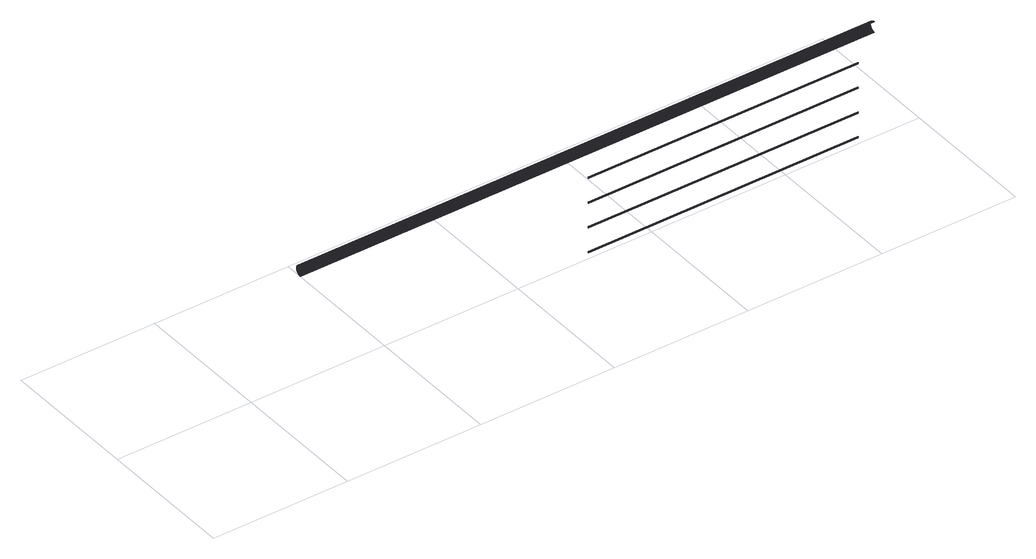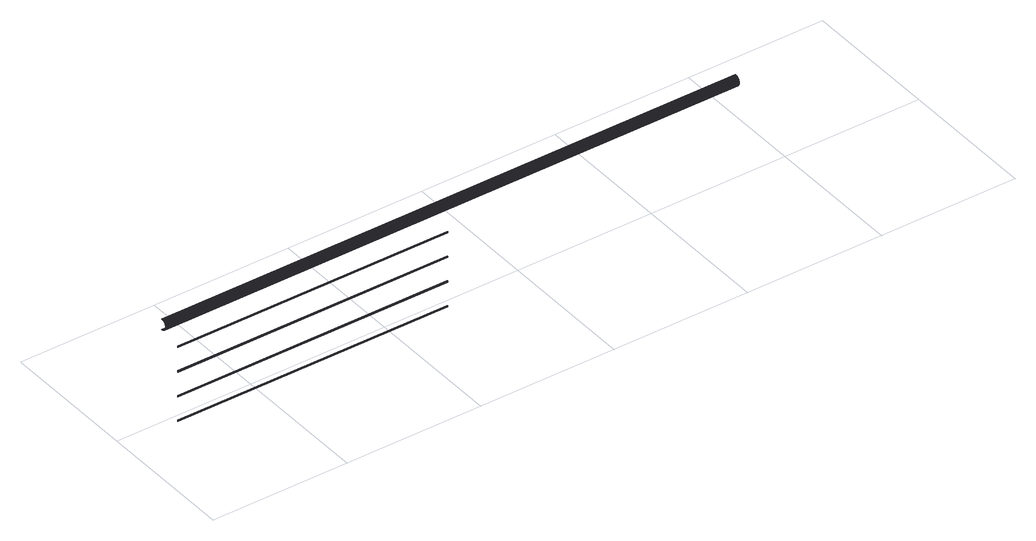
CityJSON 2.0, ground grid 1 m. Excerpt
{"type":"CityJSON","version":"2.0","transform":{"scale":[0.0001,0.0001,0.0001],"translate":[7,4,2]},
"CityObjects":{
"building1":{"type":"Building","attributes":{"info":{"id":59075,"type":"IfcRailing","GlobalId":"09axaKU7X1_O8n6dmmiZ1E","OwnerHistory":"#12","ObjectPlacement":"#50014","Representation":"#59071","Tag":"00000000-0000-0000-00-00-000000000000","PredefinedType":"HANDRAIL"},"psets":{"AC_Pset_Name":{"Name":{"id":59080,"class":"IfcPropertySingleValue","value_type":"IfcLabel"},"id":59081},"ArchiCADProperties":{"Komplette Element-ID":{"id":59088,"class":"IfcPropertySingleValue","value":"Gelaender-2","value_type":"IfcLabel"},"Kompakte Element-ID":{"id":59089,"class":"IfcPropertySingleValue","value":"Gelaender-2","value_type":"IfcLabel"},"Name des Sachmerkmal-Objekts":{"id":59090,"class":"IfcPropertySingleValue","value_type":"IfcLabel"},"Ursprungsgeschoss":{"id":59091,"class":"IfcPropertySingleValue","value":"Dachgeschoss","value_type":"IfcLabel"},"Raumname":{"id":59092,"class":"IfcPropertySingleValue","value":"Galerie","value_type":"IfcLabel"},"Raumnummer":{"id":59093,"class":"IfcPropertySingleValue","value":"7","value_type":"IfcLabel"},"Ebene":{"id":59094,"class":"IfcPropertySingleValue","value":"Gelaender","value_type":"IfcLabel"},"Typ":{"id":59095,"class":"IfcPropertySingleValue","value":"Objekt","value_type":"IfcLabel"},"Geschützt":{"id":59096,"class":"IfcPropertySingleValue","value":false,"value_type":"IfcBoolean"},"Bibliothekselement-Name":{"id":59097,"class":"IfcPropertySingleValue","value":"Geländer_horizontal 13","value_type":"IfcLabel"},"Baustoff / Mehrschichtiger Aufbau / Profil / Schraffur":{"id":59098,"class":"IfcPropertySingleValue","value":"Solid","value_type":"IfcLabel"},"Etikettentext":{"id":59099,"class":"IfcPropertySingleValue","value_type":"IfcLabel"},"Eindeutige ID":{"id":59100,"class":"IfcPropertySingleValue","value_type":"IfcLabel"},"Verknüpfte Änderungen":{"id":59101,"class":"IfcPropertySingleValue","value_type":"IfcLabel"},"Tragende Funktion":{"id":59102,"class":"IfcPropertySingleValue","value":"Nicht definiert","value_type":"IfcLabel"},"Lage":{"id":59103,"class":"IfcPropertySingleValue","value":"Nicht definiert","value_type":"IfcLabel"},"Element-Klassifizierung":{"id":59104,"class":"IfcPropertySingleValue","value":"Geländer","value_type":"IfcLabel"},"Umbau-Status":{"id":59105,"class":"IfcPropertySingleValue","value":"Bestand","value_type":"IfcLabel"},"Anzeigen auf Umbau-Filter":{"id":59106,"class":"IfcPropertySingleValue","value":"Alle relevanten Filter","value_type":"IfcLabel"},"ARCHICAD IFC ID":{"id":59107,"class":"IfcPropertySingleValue","value":"09axaKU7X1_O8n6dmmiZ1E","value_type":"IfcLabel"},"Externe IFC ID":{"id":59108,"class":"IfcPropertySingleValue","value_type":"IfcLabel"},"Drehwinkel":{"id":59109,"class":"IfcPropertySingleValue","value":0,"value_type":"IfcPlaneAngleMeasure"},"Oberfläche":{"id":59110,"class":"IfcPropertySingleValue","value":"Allgemein","value_type":"IfcLabel"},"id":59111},"AC_Pset_Geländer_horizontal_13":{"3D":{"id":59139,"class":"IfcPropertySingleValue","value":"Detailiert","value_type":"IfcLabel"},"Anzahl_Rohre":{"id":59140,"class":"IfcPropertySingleValue","value":4,"value_type":"IfcReal"},"Position":{"id":59141,"class":"IfcPropertySingleValue","value":"Zwischen Pfosten","value_type":"IfcLabel"},"Anzahl_Pfosten":{"id":59142,"class":"IfcPropertySingleValue","value":3,"value_type":"IfcReal"},"Auflösung":{"id":59143,"class":"IfcPropertySingleValue","value":36,"value_type":"IfcReal"},"Schattenwurf":{"id":59144,"class":"IfcPropertySingleValue","value":true,"value_type":"IfcBoolean"},"Show 2D Hotspots in 3D":{"id":59145,"class":"IfcPropertySingleValue","value":true,"value_type":"IfcBoolean"},"Stift Kontur":{"id":59146,"class":"IfcPropertySingleValue","value_type":"IfcLabel"},"Ausfüllmuster":{"id":59147,"class":"IfcPropertySingleValue","value":"Leer","value_type":"IfcLabel"},"Stift Schraffur":{"id":59148,"class":"IfcPropertySingleValue","value_type":"IfcLabel"},"Stift Hintergrundschraffur":{"id":59149,"class":"IfcPropertySingleValue","value_type":"IfcLabel"},"Handlauf (hamat)":{"id":59150,"class":"IfcPropertySingleValue","value":"Zink","value_type":"IfcLabel"},"Rohre (bamat)":{"id":59151,"class":"IfcPropertySingleValue","value":"Zink","value_type":"IfcLabel"},"Pfosten (pomat)":{"id":59152,"class":"IfcPropertySingleValue","value":"Zink","value_type":"IfcLabel"},"Preis":{"id":59153,"class":"IfcPropertySingleValue","value":0,"value_type":"IfcReal"},"Hersteller":{"id":59154,"class":"IfcPropertySingleValue","value_type":"IfcLabel"},"Anmerkung":{"id":59155,"class":"IfcPropertySingleValue","value_type":"IfcLabel"},"Lage":{"id":59156,"class":"IfcPropertySingleValue","value_type":"IfcLabel"},"Accessoires":{"id":59157,"class":"IfcPropertySingleValue","value_type":"IfcLabel"},"Gruppe (FM_Type)":{"id":59158,"class":"IfcPropertySingleValue","value":"Andere","value_type":"IfcLabel"},"Gruppe (iFMType)":{"id":59159,"class":"IfcPropertySingleValue","value":25,"value_type":"IfcReal"},"Inventarnummer":{"id":59160,"class":"IfcPropertySingleValue","value_type":"IfcLabel"},"Seriennummer":{"id":59161,"class":"IfcPropertySingleValue","value_type":"IfcLabel"},"Herstellungsjahr":{"id":59162,"class":"IfcPropertySingleValue","value_type":"IfcLabel"},"Gewicht":{"id":59163,"class":"IfcPropertySingleValue","value":0,"value_type":"IfcReal"},"Gewichteinheit":{"id":59164,"class":"IfcPropertySingleValue","value":"kg","value_type":"IfcLabel"},"Frei definierbar 1":{"id":59165,"class":"IfcPropertySingleValue","value_type":"IfcLabel"},"Frei definierbar 2":{"id":59166,"class":"IfcPropertySingleValue","value_type":"IfcLabel"},"Frei definierbar 3":{"id":59167,"class":"IfcPropertySingleValue","value_type":"IfcLabel"},"Frei definierbar 4":{"id":59168,"class":"IfcPropertySingleValue","value_type":"IfcLabel"},"Frei definierbar 5":{"id":59169,"class":"IfcPropertySingleValue","value_type":"IfcLabel"},"id":59170},"ArchiCADQuantities":{"Höhenangabe zum Projekt-Nullpunkt":{"id":59206,"class":"IfcQuantityLength","value":2.7},"Höhe zu Geschoss":{"id":59207,"class":"IfcQuantityLength","value":0},"Oberflächenbereich":{"id":59208,"class":"IfcQuantityArea","value":1.99},"Netto-Volumen":{"id":59209,"class":"IfcQuantityVolume","value":0.0256},"Fläche":{"id":59210,"class":"IfcQuantityArea","value":4.29},"Höhe (Z Größe)":{"id":59211,"class":"IfcQuantityLength","value":1},"Länge (A)":{"id":59212,"class":"IfcQuantityLength","value":4.29},"Volumen":{"id":59213,"class":"IfcQuantityVolume","value":0.0256},"Breite (B)":{"id":59214,"class":"IfcQuantityLength","value":1},"id":59215},"AC_Equantity_Geländer_horizontal_13":{"Height":{"id":59220,"class":"IfcQuantityLength","value":1},"Höhenunterschied":{"id":59221,"class":"IfcQuantityLength","value":0},"Durchmesser_Handlauf":{"id":59222,"class":"IfcQuantityLength","value":0.08},"Auskragung_Handlauf":{"id":59223,"class":"IfcQuantityLength","value":0.1},"Durchmesser_Rohre":{"id":59224,"class":"IfcQuantityLength","value":0.01},"Pfostenbreite":{"id":59225,"class":"IfcQuantityLength","value":0.02},"Pfostentiefe":{"id":59226,"class":"IfcQuantityLength","value":0.05},"Untere Ebene":{"id":59227,"class":"IfcQuantityLength","value":1},"Obere Ebene":{"id":59228,"class":"IfcQuantityLength","value":0},"id":59229}}},"geometry":[{"type":"MultiSurface","lod":"2","boundaries":[[[0,1,2]],[[3,4,5]],[[6,7,8]],[[9,10,11]],[[12,13,14]],[[15,16,17]],[[18,19,20]],[[21,22,23]],[[24,0,25]],[[26,3,27]],[[7,28,29]],[[10,30,31]],[[13,32,33]],[[16,34,35]],[[36,18,37]],[[38,21,39]],[[40,24,41]],[[42,26,43]],[[28,44,45]],[[30,46,47]],[[32,48,49]],[[34,50,51]],[[52,36,53]],[[54,38,55]],[[56,40,57]],[[58,42,59]],[[44,60,61]],[[46,62,63]],[[48,64,65]],[[50,66,67]],[[68,52,69]],[[70,54,71]],[[72,56,73]],[[74,58,75]],[[60,76,77]],[[62,78,79]],[[64,80,81]],[[66,82,83]],[[84,68,85]],[[86,70,87]],[[88,72,89]],[[90,74,91]],[[76,92,93]],[[78,94,95]],[[80,96,97]],[[82,98,99]],[[100,84,101]],[[102,86,103]],[[104,88,105]],[[106,90,107]],[[92,108,109]],[[94,110,111]],[[96,112,113]],[[98,114,115]],[[116,100,117]],[[118,102,119]],[[120,104,121]],[[122,106,123]],[[108,124,125]],[[110,126,127]],[[112,128,129]],[[114,130,131]],[[132,116,133]],[[134,118,135]],[[136,120,137]],[[138,122,139]],[[124,140,141]],[[126,142,143]],[[128,144,145]],[[130,146,147]],[[148,132,149]],[[150,134,151]],[[152,136,153]],[[154,138,155]],[[140,156,157]],[[142,158,159]],[[144,160,161]],[[146,162,163]],[[164,148,165]],[[166,150,167]],[[168,152,169]],[[170,154,171]],[[156,172,173]],[[158,174,175]],[[160,176,177]],[[162,178,179]],[[180,164,181]],[[182,166,183]],[[184,168,185]],[[186,170,187]],[[172,188,189]],[[174,190,191]],[[176,192,193]],[[178,194,195]],[[196,197,180]],[[198,199,182]],[[200,201,184]],[[202,203,186]],[[204,188,205]],[[206,190,207]],[[208,192,209]],[[210,194,211]],[[212,213,197]],[[214,215,199]],[[216,217,201]],[[218,219,203]],[[220,205,221]],[[222,207,223]],[[224,209,225]],[[226,211,227]],[[228,229,213]],[[230,231,215]],[[232,233,217]],[[234,235,219]],[[236,221,237]],[[238,223,239]],[[240,225,241]],[[242,227,243]],[[244,245,229]],[[246,247,231]],[[248,249,233]],[[250,251,235]],[[252,237,253]],[[254,239,255]],[[256,241,257]],[[258,243,259]],[[260,261,245]],[[262,263,247]],[[264,265,249]],[[266,267,251]],[[268,253,269]],[[270,255,271]],[[272,257,273]],[[274,259,275]],[[276,277,261]],[[278,279,263]],[[280,281,265]],[[282,283,267]],[[284,269,285]],[[286,271,287]],[[288,273,289]],[[290,275,291]],[[292,293,277]],[[294,295,279]],[[296,297,281]],[[298,299,283]],[[300,285,301]],[[302,287,303]],[[304,289,305]],[[306,291,307]],[[308,309,293]],[[310,311,295]],[[312,313,297]],[[314,315,299]],[[316,301,317]],[[318,303,319]],[[320,305,321]],[[322,307,323]],[[324,325,309]],[[326,327,311]],[[328,329,313]],[[330,331,315]],[[332,317,333]],[[334,319,335]],[[336,321,337]],[[338,323,339]],[[340,341,325]],[[342,343,327]],[[344,345,329]],[[346,347,331]],[[348,333,349]],[[350,335,351]],[[352,337,353]],[[354,339,355]],[[356,357,341]],[[358,349,359]],[[360,361,343]],[[362,351,363]],[[364,365,345]],[[366,353,367]],[[368,369,347]],[[370,355,371]],[[372,373,357]],[[374,375,361]],[[376,377,365]],[[378,379,369]],[[380,359,381]],[[382,363,383]],[[384,367,385]],[[386,371,387]],[[388,389,373]],[[390,391,389]],[[392,393,391]],[[394,381,393]],[[395,396,375]],[[397,398,396]],[[399,400,398]],[[401,383,400]],[[402,403,377]],[[404,405,403]],[[406,407,405]],[[408,385,407]],[[409,410,379]],[[411,412,410]],[[413,414,412]],[[415,387,414]],[[416,417,418]],[[419,420,421]],[[422,423,417]],[[424,421,425]],[[426,427,423]],[[428,425,429]],[[430,431,427]],[[432,429,433]],[[434,435,431]],[[436,433,437]],[[438,439,435]],[[440,437,441]],[[442,443,439]],[[444,441,445]],[[446,447,443]],[[448,445,449]],[[450,451,447]],[[452,449,453]],[[454,455,451]],[[456,453,457]],[[458,459,455]],[[460,457,461]],[[462,463,459]],[[464,461,465]],[[466,467,463]],[[468,465,469]],[[470,471,467]],[[472,469,473]],[[474,475,471]],[[476,473,477]],[[478,475,479]],[[477,480,481]],[[482,478,483]],[[480,484,485]],[[486,482,487]],[[484,488,489]],[[490,486,491]],[[488,492,493]],[[494,490,495]],[[492,496,497]],[[498,494,499]],[[496,500,501]],[[502,498,503]],[[500,504,505]],[[506,502,507]],[[504,508,509]],[[510,506,511]],[[508,512,513]],[[514,510,515]],[[512,516,517]],[[518,514,519]],[[516,520,521]],[[522,518,523]],[[520,524,525]],[[526,522,527]],[[524,526,528]],[[529,530,531]],[[532,533,534]],[[535,536,537]],[[538,539,540]],[[541,542,543]],[[544,545,546]],[[547,548,549]],[[550,551,552]],[[553,554,530]],[[555,556,533]],[[557,558,536]],[[559,560,539]],[[561,543,562]],[[563,546,564]],[[565,549,566]],[[567,552,568]],[[569,570,554]],[[571,572,556]],[[573,574,558]],[[575,576,560]],[[577,562,578]],[[579,564,580]],[[581,566,582]],[[583,568,584]],[[585,586,570]],[[587,588,572]],[[589,590,574]],[[591,592,576]],[[593,578,594]],[[595,580,596]],[[597,582,598]],[[599,584,600]],[[601,602,586]],[[603,604,588]],[[605,606,590]],[[607,608,592]],[[609,594,610]],[[611,596,612]],[[613,598,614]],[[615,600,616]],[[617,618,602]],[[619,620,604]],[[621,622,606]],[[623,624,608]],[[625,610,626]],[[627,612,628]],[[629,614,630]],[[631,616,632]],[[633,634,618]],[[635,636,620]],[[637,638,622]],[[639,640,624]],[[641,626,642]],[[643,628,644]],[[645,630,646]],[[647,632,648]],[[649,650,634]],[[651,652,636]],[[653,654,638]],[[655,656,640]],[[657,642,658]],[[659,644,660]],[[661,646,662]],[[663,648,664]],[[665,666,650]],[[667,668,652]],[[669,670,654]],[[671,672,656]],[[673,658,674]],[[675,660,676]],[[1,662,2]],[[4,664,5]],[[6,8,666]],[[9,11,668]],[[12,14,670]],[[15,17,672]],[[19,674,20]],[[22,676,23]],[[0,2,25]],[[3,5,27]],[[7,29,8]],[[10,31,11]],[[13,33,14]],[[16,35,17]],[[18,20,37]],[[21,23,39]],[[24,25,41]],[[26,27,43]],[[28,45,29]],[[30,47,31]],[[32,49,33]],[[34,51,35]],[[36,37,53]],[[38,39,55]],[[40,41,57]],[[42,43,59]],[[44,61,45]],[[46,63,47]],[[48,65,49]],[[50,67,51]],[[52,53,69]],[[54,55,71]],[[56,57,73]],[[58,59,75]],[[60,77,61]],[[62,79,63]],[[64,81,65]],[[66,83,67]],[[68,69,85]],[[70,71,87]],[[72,73,89]],[[74,75,91]],[[76,93,77]],[[78,95,79]],[[80,97,81]],[[82,99,83]],[[84,85,101]],[[86,87,103]],[[88,89,105]],[[90,91,107]],[[92,109,93]],[[94,111,95]],[[96,113,97]],[[98,115,99]],[[100,101,117]],[[102,103,119]],[[104,105,121]],[[106,107,123]],[[108,125,109]],[[110,127,111]],[[112,129,113]],[[114,131,115]],[[116,117,133]],[[118,119,135]],[[120,121,137]],[[122,123,139]],[[124,141,125]],[[126,143,127]],[[128,145,129]],[[130,147,131]],[[132,133,149]],[[134,135,151]],[[136,137,153]],[[138,139,155]],[[140,157,141]],[[142,159,143]],[[144,161,145]],[[146,163,147]],[[148,149,165]],[[150,151,167]],[[152,153,169]],[[154,155,171]],[[156,173,157]],[[158,175,159]],[[160,177,161]],[[162,179,163]],[[164,165,181]],[[166,167,183]],[[168,169,185]],[[170,171,187]],[[172,189,173]],[[174,191,175]],[[176,193,177]],[[178,195,179]],[[180,181,196]],[[182,183,198]],[[184,185,200]],[[186,187,202]],[[204,189,188]],[[206,191,190]],[[208,193,192]],[[210,195,194]],[[196,212,197]],[[198,214,199]],[[200,216,201]],[[202,218,203]],[[220,204,205]],[[222,206,207]],[[224,208,209]],[[226,210,211]],[[212,228,213]],[[214,230,215]],[[216,232,217]],[[218,234,219]],[[236,220,221]],[[238,222,223]],[[240,224,225]],[[242,226,227]],[[228,244,229]],[[230,246,231]],[[232,248,233]],[[234,250,235]],[[252,236,237]],[[254,238,239]],[[256,240,241]],[[258,242,243]],[[244,260,245]],[[246,262,247]],[[248,264,249]],[[250,266,251]],[[268,252,253]],[[270,254,255]],[[272,256,257]],[[274,258,259]],[[260,276,261]],[[262,278,263]],[[264,280,265]],[[266,282,267]],[[284,268,269]],[[286,270,271]],[[288,272,273]],[[290,274,275]],[[276,292,277]],[[278,294,279]],[[280,296,281]],[[282,298,283]],[[300,284,285]],[[302,286,287]],[[304,288,289]],[[306,290,291]],[[292,308,293]],[[294,310,295]],[[296,312,297]],[[298,314,299]],[[316,300,301]],[[318,302,303]],[[320,304,305]],[[322,306,307]],[[308,324,309]],[[310,326,311]],[[312,328,313]],[[314,330,315]],[[332,316,317]],[[334,318,319]],[[336,320,321]],[[338,322,323]],[[324,340,325]],[[326,342,327]],[[328,344,329]],[[330,346,331]],[[348,332,333]],[[350,334,335]],[[352,336,337]],[[354,338,339]],[[340,356,341]],[[342,360,343]],[[344,364,345]],[[346,368,347]],[[356,372,357]],[[358,348,349]],[[360,374,361]],[[362,350,351]],[[364,376,365]],[[366,352,353]],[[368,378,369]],[[370,354,355]],[[380,358,359]],[[382,362,363]],[[384,366,367]],[[386,370,371]],[[372,388,373]],[[374,395,375]],[[376,402,377]],[[378,409,379]],[[388,390,389]],[[390,392,391]],[[392,394,393]],[[394,380,381]],[[395,397,396]],[[397,399,398]],[[399,401,400]],[[401,382,383]],[[402,404,403]],[[404,406,405]],[[406,408,407]],[[408,384,385]],[[409,411,410]],[[411,413,412]],[[413,415,414]],[[415,386,387]],[[530,677,531]],[[543,542,678]],[[533,679,534]],[[546,545,680]],[[536,681,537]],[[549,548,682]],[[539,683,540]],[[552,551,684]],[[586,530,554]],[[588,533,556]],[[590,536,558]],[[592,539,560]],[[594,562,543]],[[596,564,546]],[[598,566,549]],[[600,568,552]],[[586,554,570]],[[594,578,562]],[[588,556,572]],[[596,580,564]],[[590,558,574]],[[598,582,566]],[[592,560,576]],[[600,584,568]],[[610,594,543]],[[612,596,546]],[[614,598,549]],[[616,600,552]],[[602,530,586]],[[604,533,588]],[[606,536,590]],[[608,539,592]],[[634,530,602]],[[642,610,543]],[[636,533,604]],[[644,612,546]],[[638,536,606]],[[646,614,549]]]}]}
},
"vertices":[
[25650,506,12580],[25650,503,12580],[45800,503,12580],[25650,506,14440],[25650,503,14440],[45800,503,14440],[25650,503,8760],[25650,506,8760],[45800,506,8760],[25650,503,10620],[25650,506,10620],[45800,506,10620],[25650,503,12480],[25650,506,12480],[45800,506,12480],[25650,503,14340],[25650,506,14340],[45800,506,14340],[25650,509,8859],[25650,506,8860],[45800,506,8860],[25650,509,10719],[25650,506,10720],[45800,506,10720],[25650,509,12579],[45800,506,12580],[25650,509,14439],[45800,506,14440],[25650,509,8761],[45800,509,8761],[25650,509,10621],[45800,509,10621],[25650,509,12481],[45800,509,12481],[25650,509,14341],[45800,509,14341],[25650,512,8859],[45800,509,8859],[25650,512,10719],[45800,509,10719],[25650,512,12579],[45800,509,12579],[25650,512,14439],[45800,509,14439],[25650,512,8761],[45800,512,8761],[25650,512,10621],[45800,512,10621],[25650,512,12481],[45800,512,12481],[25650,512,14341],[45800,512,14341],[25650,514,8858],[45800,512,8859],[25650,514,10718],[45800,512,10719],[25650,514,12578],[45800,512,12579],[25650,514,14438],[45800,512,14439],[25650,514,8762],[45800,514,8762],[25650,514,10622],[45800,514,10622],[25650,514,12482],[45800,514,12482],[25650,514,14342],[45800,514,14342],[25650,517,8857],[45800,514,8858],[25650,517,10717],[45800,514,10718],[25650,517,12577],[45800,514,12578],[25650,517,14437],[45800,514,14438],[25650,517,8763],[45800,517,8763],[25650,517,10623],[45800,517,10623],[25650,517,12483],[45800,517,12483],[25650,517,14343],[45800,517,14343],[25650,520,8856],[45800,517,8857],[25650,520,10716],[45800,517,10717],[25650,520,12576],[45800,517,12577],[25650,520,14436],[45800,517,14437],[25650,520,8764],[45800,520,8764],[25650,520,10624],[45800,520,10624],[25650,520,12484],[45800,520,12484],[25650,520,14344],[45800,520,14344],[25650,522,8855],[45800,520,8856],[25650,522,10715],[45800,520,10716],[25650,522,12575],[45800,520,12576],[25650,522,14435],[45800,520,14436],[25650,522,8765],[45800,522,8765],[25650,522,10625],[45800,522,10625],[25650,522,12485],[45800,522,12485],[25650,522,14345],[45800,522,14345],[25650,525,8853],[45800,522,8855],[25650,525,10713],[45800,522,10715],[25650,525,12573],[45800,522,12575],[25650,525,14433],[45800,522,14435],[25650,525,8767],[45800,525,8767],[25650,525,10627],[45800,525,10627],[25650,525,12487],[45800,525,12487],[25650,525,14347],[45800,525,14347],[25650,527,8852],[45800,525,8853],[25650,527,10712],[45800,525,10713],[25650,527,12572],[45800,525,12573],[25650,527,14432],[45800,525,14433],[25650,527,8768],[45800,527,8768],[25650,527,10628],[45800,527,10628],[25650,527,12488],[45800,527,12488],[25650,527,14348],[45800,527,14348],[25650,530,8850],[45800,527,8852],[25650,530,10710],[45800,527,10712],[25650,530,12570],[45800,527,12572],[25650,530,14430],[45800,527,14432],[25650,530,8770],[45800,530,8770],[25650,530,10630],[45800,530,10630],[25650,530,12490],[45800,530,12490],[25650,530,14350],[45800,530,14350],[25650,532,8848],[45800,530,8850],[25650,532,10708],[45800,530,10710],[25650,532,12568],[45800,530,12570],[25650,532,14428],[45800,530,14430],[25650,532,8772],[45800,532,8772],[25650,532,10632],[45800,532,10632],[25650,532,12492],[45800,532,12492],[25650,532,14352],[45800,532,14352],[25650,534,8846],[45800,532,8848],[25650,534,10706],[45800,532,10708],[25650,534,12566],[45800,532,12568],[25650,534,14426],[45800,532,14428],[25650,534,8774],[45800,534,8774],[25650,534,10634],[45800,534,10634],[25650,534,12494],[45800,534,12494],[25650,534,14354],[45800,534,14354],[45800,534,8846],[25650,536,8844],[45800,534,10706],[25650,536,10704],[45800,534,12566],[25650,536,12564],[45800,534,14426],[25650,536,14424],[45800,536,8776],[25650,536,8776],[45800,536,10636],[25650,536,10636],[45800,536,12496],[25650,536,12496],[45800,536,14356],[25650,536,14356],[45800,536,8844],[25650,538,8842],[45800,536,10704],[25650,538,10702],[45800,536,12564],[25650,538,12562],[45800,536,14424],[25650,538,14422],[45800,538,8778],[25650,538,8778],[45800,538,10638],[25650,538,10638],[45800,538,12498],[25650,538,12498],[45800,538,14358],[25650,538,14358],[45800,538,8842],[25650,540,8840],[45800,538,10702],[25650,540,10700],[45800,538,12562],[25650,540,12560],[45800,538,14422],[25650,540,14420],[45800,540,8780],[25650,540,8780],[45800,540,10640],[25650,540,10640],[45800,540,12500],[25650,540,12500],[45800,540,14360],[25650,540,14360],[45800,540,8840],[25650,542,8837],[45800,540,10700],[25650,542,10697],[45800,540,12560],[25650,542,12557],[45800,540,14420],[25650,542,14417],[45800,542,8783],[25650,542,8783],[45800,542,10643],[25650,542,10643],[45800,542,12503],[25650,542,12503],[45800,542,14363],[25650,542,14363],[45800,542,8837],[25650,543,8835],[45800,542,10697],[25650,543,10695],[45800,542,12557],[25650,543,12555],[45800,542,14417],[25650,543,14415],[45800,543,8785],[25650,543,8785],[45800,543,10645],[25650,543,10645],[45800,543,12505],[25650,543,12505],[45800,543,14365],[25650,543,14365],[45800,543,8835],[25650,545,8832],[45800,543,10695],[25650,545,10692],[45800,543,12555],[25650,545,12552],[45800,543,14415],[25650,545,14412],[45800,545,8788],[25650,545,8788],[45800,545,10648],[25650,545,10648],[45800,545,12508],[25650,545,12508],[45800,545,14368],[25650,545,14368],[45800,545,8832],[25650,546,8830],[45800,545,10692],[25650,546,10690],[45800,545,12552],[25650,546,12550],[45800,545,14412],[25650,546,14410],[45800,546,8790],[25650,546,8790],[45800,546,10650],[25650,546,10650],[45800,546,12510],[25650,546,12510],[45800,546,14370],[25650,546,14370],[45800,546,8830],[25650,547,8827],[45800,546,10690],[25650,547,10687],[45800,546,12550],[25650,547,12547],[45800,546,14410],[25650,547,14407],[45800,547,8793],[25650,547,8793],[45800,547,10653],[25650,547,10653],[45800,547,12513],[25650,547,12513],[45800,547,14373],[25650,547,14373],[45800,547,8827],[25650,548,8824],[45800,547,10687],[25650,548,10684],[45800,547,12547],[25650,548,12544],[45800,547,14407],[25650,548,14404],[45800,548,8796],[25650,548,8796],[45800,548,10656],[25650,548,10656],[45800,548,12516],[25650,548,12516],[45800,548,14376],[25650,548,14376],[45800,548,8824],[25650,549,8822],[45800,548,10684],[25650,549,10682],[45800,548,12544],[25650,549,12542],[45800,548,14404],[25650,549,14402],[45800,549,8798],[25650,549,8798],[45800,549,10658],[25650,549,10658],[45800,549,12518],[25650,549,12518],[45800,549,14378],[25650,549,14378],[45800,549,8822],[25650,549,8819],[45800,549,8801],[25650,549,8801],[45800,549,10682],[25650,549,10679],[45800,549,10661],[25650,549,10661],[45800,549,12542],[25650,549,12539],[45800,549,12521],[25650,549,12521],[45800,549,14402],[25650,549,14399],[45800,549,14381],[25650,549,14381],[45800,549,8819],[25650,550,8816],[45800,549,10679],[25650,550,10676],[45800,549,12539],[25650,550,12536],[45800,549,14399],[25650,550,14396],[45800,550,8804],[25650,550,8804],[45800,550,10664],[25650,550,10664],[45800,550,12524],[25650,550,12524],[45800,550,14384],[25650,550,14384],[45800,550,8816],[25650,550,8813],[45800,550,8813],[25650,550,8810],[45800,550,8810],[25650,550,8807],[45800,550,8807],[45800,550,10676],[25650,550,10673],[45800,550,10673],[25650,550,10670],[45800,550,10670],[25650,550,10667],[45800,550,10667],[45800,550,12536],[25650,550,12533],[45800,550,12533],[25650,550,12530],[45800,550,12530],[25650,550,12527],[45800,550,12527],[45800,550,14396],[25650,550,14393],[45800,550,14393],[25650,550,14390],[45800,550,14390],[25650,550,14387],[45800,550,14387],[4100,477,16201],[47000,500,16200],[47000,477,16201],[4100,500,17000],[47000,477,16999],[47000,500,17000],[4100,500,16200],[47000,523,16201],[4100,523,16999],[47000,523,16999],[4100,523,16201],[47000,546,16203],[4100,546,16997],[47000,546,16997],[4100,546,16203],[47000,569,16206],[4100,569,16994],[47000,569,16994],[4100,569,16206],[47000,592,16211],[4100,592,16989],[47000,592,16989],[4100,592,16211],[47000,615,16217],[4100,615,16983],[47000,615,16983],[4100,615,16217],[47000,637,16224],[4100,637,16976],[47000,637,16976],[4100,637,16224],[47000,658,16233],[4100,658,16967],[47000,658,16967],[4100,658,16233],[47000,680,16243],[4100,680,16957],[47000,680,16957],[4100,680,16243],[47000,700,16254],[4100,700,16946],[47000,700,16946],[4100,700,16254],[47000,720,16266],[4100,720,16934],[47000,720,16934],[4100,720,16266],[47000,739,16279],[4100,739,16921],[47000,739,16921],[4100,739,16279],[47000,757,16294],[4100,757,16906],[47000,757,16906],[4100,757,16294],[47000,774,16309],[4100,774,16891],[47000,774,16891],[4100,774,16309],[47000,791,16326],[4100,791,16874],[47000,791,16874],[47000,806,16343],[4100,791,16326],[47000,806,16857],[4100,806,16857],[47000,821,16361],[4100,806,16343],[47000,821,16839],[4100,821,16839],[47000,834,16380],[4100,821,16361],[47000,834,16820],[4100,834,16820],[47000,846,16400],[4100,834,16380],[47000,846,16800],[4100,846,16800],[47000,857,16420],[4100,846,16400],[47000,857,16780],[4100,857,16780],[47000,867,16442],[4100,857,16420],[47000,867,16758],[4100,867,16758],[47000,876,16463],[4100,867,16442],[47000,876,16737],[4100,876,16737],[47000,883,16485],[4100,876,16463],[47000,883,16715],[4100,883,16715],[47000,889,16508],[4100,883,16485],[47000,889,16692],[4100,889,16692],[47000,894,16531],[4100,889,16508],[47000,894,16669],[4100,894,16669],[47000,897,16554],[4100,894,16531],[47000,897,16646],[4100,897,16646],[47000,899,16577],[4100,897,16554],[47000,899,16623],[4100,899,16623],[47000,900,16600],[4100,899,16577],[4100,900,16600],[25650,478,8765],[45800,480,8764],[45800,478,8765],[25650,478,10625],[45800,480,10624],[45800,478,10625],[25650,478,12485],[45800,480,12484],[45800,478,12485],[25650,478,14345],[45800,480,14344],[45800,478,14345],[25650,480,8856],[45800,478,8855],[45800,480,8856],[25650,480,10716],[45800,478,10715],[45800,480,10716],[25650,480,12576],[45800,478,12575],[45800,480,12576],[25650,480,14436],[45800,478,14435],[45800,480,14436],[25650,480,8764],[45800,483,8763],[25650,480,10624],[45800,483,10623],[25650,480,12484],[45800,483,12483],[25650,480,14344],[45800,483,14343],[25650,483,8857],[45800,483,8857],[25650,483,10717],[45800,483,10717],[25650,483,12577],[45800,483,12577],[25650,483,14437],[45800,483,14437],[25650,483,8763],[45800,486,8762],[25650,483,10623],[45800,486,10622],[25650,483,12483],[45800,486,12482],[25650,483,14343],[45800,486,14342],[25650,486,8858],[45800,486,8858],[25650,486,10718],[45800,486,10718],[25650,486,12578],[45800,486,12578],[25650,486,14438],[45800,486,14438],[25650,486,8762],[45800,488,8761],[25650,486,10622],[45800,488,10621],[25650,486,12482],[45800,488,12481],[25650,486,14342],[45800,488,14341],[25650,488,8859],[45800,488,8859],[25650,488,10719],[45800,488,10719],[25650,488,12579],[45800,488,12579],[25650,488,14439],[45800,488,14439],[25650,488,8761],[45800,491,8761],[25650,488,10621],[45800,491,10621],[25650,488,12481],[45800,491,12481],[25650,488,14341],[45800,491,14341],[25650,491,8859],[45800,491,8859],[25650,491,10719],[45800,491,10719],[25650,491,12579],[45800,491,12579],[25650,491,14439],[45800,491,14439],[25650,491,8761],[45800,494,8760],[25650,491,10621],[45800,494,10620],[25650,491,12481],[45800,494,12480],[25650,491,14341],[45800,494,14340],[25650,494,8860],[45800,494,8860],[25650,494,10720],[45800,494,10720],[25650,494,12580],[45800,494,12580],[25650,494,14440],[45800,494,14440],[25650,494,8760],[45800,497,8760],[25650,494,10620],[45800,497,10620],[25650,494,12480],[45800,497,12480],[25650,494,14340],[45800,497,14340],[25650,497,8860],[45800,497,8860],[25650,497,10720],[45800,497,10720],[25650,497,12580],[45800,497,12580],[25650,497,14440],[45800,497,14440],[25650,497,8760],[45800,500,8760],[25650,497,10620],[45800,500,10620],[25650,497,12480],[45800,500,12480],[25650,497,14340],[45800,500,14340],[25650,500,8860],[45800,500,8860],[25650,500,10720],[45800,500,10720],[25650,500,12580],[45800,500,12580],[25650,500,14440],[45800,500,14440],[25650,500,8760],[45800,503,8760],[25650,500,10620],[45800,503,10620],[25650,500,12480],[45800,503,12480],[25650,500,14340],[45800,503,14340],[25650,503,8860],[45800,503,8860],[25650,503,10720],[45800,503,10720],[45800,475,8767],[45800,475,8853],[45800,475,10627],[45800,475,10713],[45800,475,12487],[45800,475,12573],[45800,475,14347],[45800,475,14433]
]}
